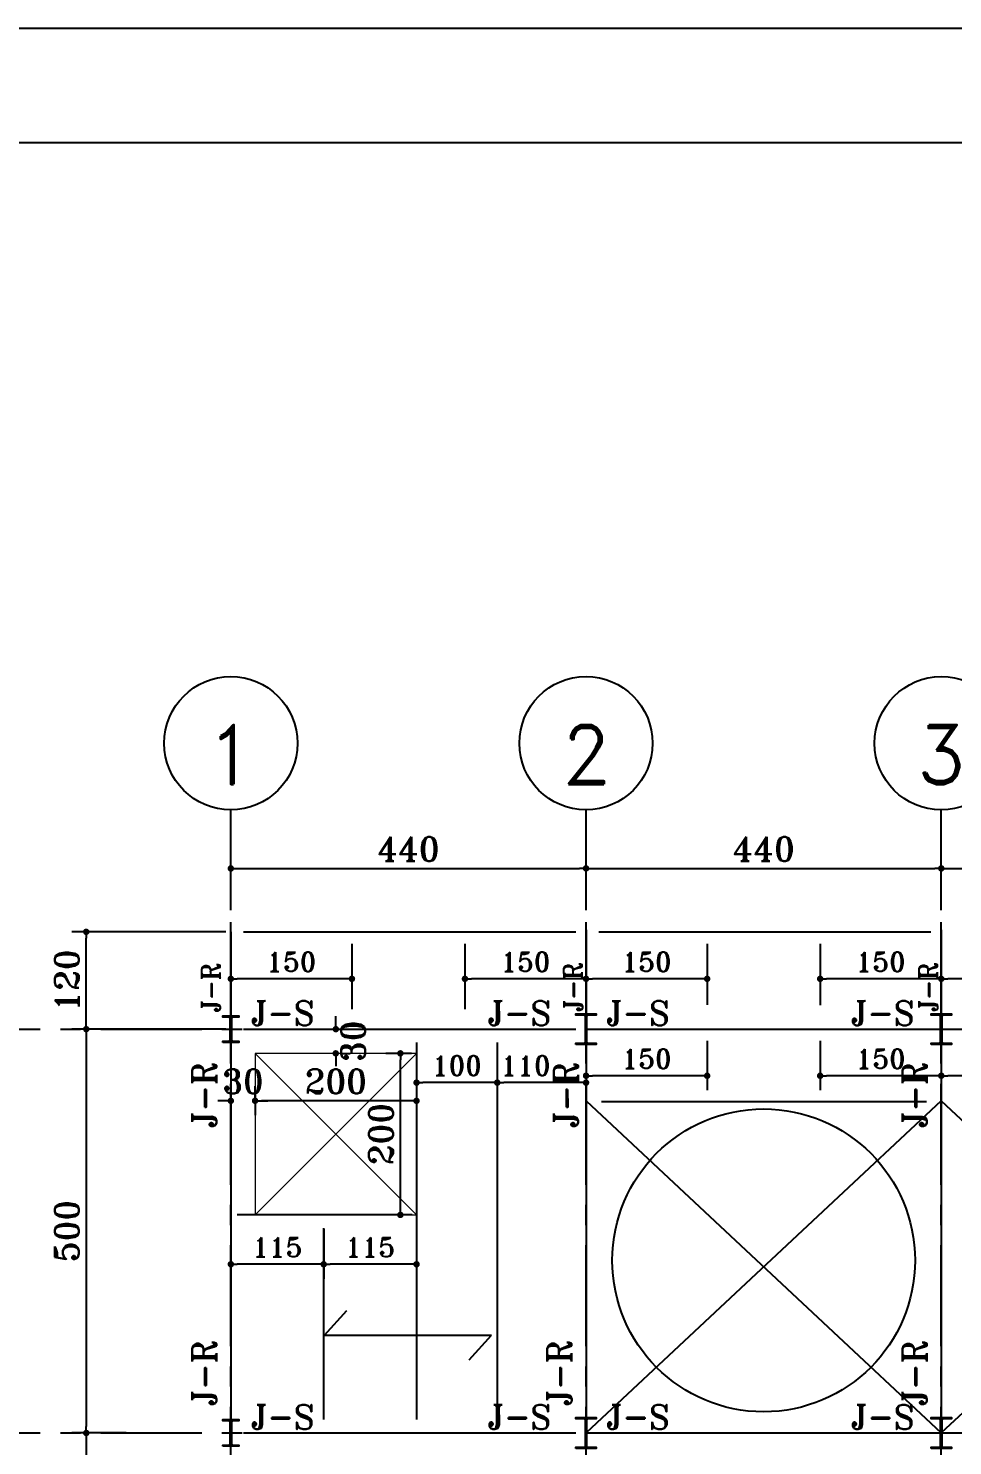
# Model space of a CAD drawing. Header units: inches. Extents: x 460503 to 460688, y 47570 to 48852.
# Drawn here: x 460552.17 to 460563.62, y 48406.09 to 48423.64 of the extents above; entities that cross this region are included whole.
import ezdxf
from ezdxf.enums import TextEntityAlignment as Align

# ---------------------------------------------------------------- set-up
doc = ezdxf.new("R2010")
doc.units = ezdxf.units.IN
doc.header["$MEASUREMENT"] = 0
for name, pattern in [('CENTER', [2, 1.25, -0.25, 0.25, -0.25]), ('DASHDOTX2', [2, 1, -0.5, 0, -0.5]), ('HIDDEN', [0.375, 0.25, -0.125])]:
    doc.linetypes.add(name, pattern=pattern)
for name, color, linetype in [('1', 1, 'Continuous'), ('3', 3, 'HIDDEN'), ('3G', 3, 'Continuous'), ('AA_CUT OUT', 74, 'Continuous'), ('Ax', 1, 'DASHDOTX2'), ('AXE', 1, 'CENTER'), ('DIM', 8, 'Continuous'), ('lateral brace', 5, 'Continuous'), ('Layer4', 118, 'Continuous'), ('wall', 4, 'Continuous')]:
    doc.layers.add(name, color=color, linetype=linetype)
doc.layers.add('EQUIPMENT', color=142, linetype='Continuous', lineweight=15)
doc.layers.add('TEXT', color=250, linetype='Continuous', lineweight=30)
doc.styles.add('ROMAND', font='ROMAND.shx')
doc.styles.add('ROMANT', font='romant')
doc.dimstyles.new('1-100', dxfattribs={"dimtxt": 0.3, "dimasz": 0.08, "dimexe": 0.18, "dimexo": 0.0625, "dimgap": 0.09, "dimtad": 1, "dimdec": 0, "dimlfac": 100, "dimdsep": 46, "dimtxsty": 'ROMANT', "dimblk": 'DOT', "dimcen": 0.09, "dimclrd": 1, "dimclre": 1, "dimclrt": 3, "dimadec": 0, "dimazin": 0, "dimtfac": 1, "dimtdec": 0, "dimtix": 1, "dimtofl": 0, "dimtmove": 2, "dimatfit": 3, "dimldrblk": 'DOT', "dimfxl": 1, "dimtolj": 1, "dimarcsym": 0})
doc.dimstyles.new('Copy of 1-100', dxfattribs={"dimtxt": 0.24, "dimasz": 0.08, "dimexe": 0.18, "dimexo": 0.0625, "dimgap": 0.09, "dimtad": 1, "dimdec": 0, "dimlfac": 100, "dimdsep": 46, "dimtxsty": 'ROMANT', "dimblk": 'DOT', "dimcen": 0.09, "dimclrd": 1, "dimclre": 1, "dimclrt": 3, "dimadec": 0, "dimazin": 0, "dimtfac": 1, "dimtdec": 0, "dimtix": 1, "dimtofl": 0, "dimtmove": 2, "dimatfit": 3, "dimldrblk": 'DOT', "dimfxl": 1, "dimtolj": 1, "dimarcsym": 0})

# ---------------------------------------------------------------- blocks, each defined once
blk = doc.blocks.new('DOT')
at = {"layer": 'DIM', "color": 0, "linetype": 'ByBlock'}
blk.add_line((-0.5, 0), (-1, 0), dxfattribs=at)
at = {"layer": 'DIM', "color": 0, "linetype": 'ByBlock', "const_width": 0.5}
blk.add_lwpolyline([(-0.25, 0, 1), (0.25, 0, 1)], format="xyb", close=True, dxfattribs=at)
blk = doc.blocks.new('*D207')
at = {"layer": 'Defpoints', "color": 0, "transparency": 16777216}
for p in [(460553.44, 48411.248), (460552.883, 48406.248), (460553.44, 48406.248)]:
    blk.add_point(p, dxfattribs=at)
at = {"layer": 'wall', "color": 1, "lineweight": -2, "transparency": 16777216}
for p, q in [((460553.378, 48411.248), (460552.703, 48411.248)), ((460552.883, 48411.168), (460552.883, 48406.328)), ((460553.378, 48406.248), (460552.703, 48406.248))]:
    blk.add_line(p, q, dxfattribs=at)
at = {"layer": 'wall', "color": 1, "lineweight": -2, "transparency": 16777216, "xscale": 0.08, "yscale": 0.08, "zscale": 0.08}
for p, rotation in [((460552.883, 48411.248), 90), ((460552.883, 48406.248), 270)]:
    blk.add_blockref('DOT', p, dxfattribs=dict(at, rotation=rotation))
at = {"layer": 'wall', "color": 3, "transparency": 16777216, "insert": (460552.643, 48408.748), "char_height": 0.3, "attachment_point": 5, "rotation": 90, "style": 'ROMANT'}
blk.add_mtext('\\A1;500', dxfattribs=at)
blk = doc.blocks.new('_Dot')
at = {"layer": 'DIM', "color": 0, "lineweight": -2}
blk.add_line((-0.5, 0), (-1, 0), dxfattribs=at)
at = {"layer": 'DIM', "color": 0, "const_width": 0.5}
blk.add_lwpolyline([(-0.25, 0, 1), (0.25, 0, 1)], format="xyb", close=True, dxfattribs=at)
blk = doc.blocks.new('*D208')
at = {"layer": 'Defpoints', "color": 0, "transparency": 16777216}
for p in [(460553.44, 48406.248), (460552.883, 48401.248), (460553.44, 48401.248)]:
    blk.add_point(p, dxfattribs=at)
at = {"layer": 'wall', "color": 1, "lineweight": -2, "transparency": 16777216}
for p, q in [((460553.378, 48406.248), (460552.703, 48406.248)), ((460552.883, 48406.168), (460552.883, 48401.328)), ((460553.378, 48401.248), (460552.703, 48401.248))]:
    blk.add_line(p, q, dxfattribs=at)
at = {"layer": 'wall', "color": 1, "lineweight": -2, "transparency": 16777216, "xscale": 0.08, "yscale": 0.08, "zscale": 0.08}
for p, rotation in [((460552.883, 48406.248), 90), ((460552.883, 48401.248), 270)]:
    blk.add_blockref('DOT', p, dxfattribs=dict(at, rotation=rotation))
at = {"layer": 'wall', "color": 3, "transparency": 16777216, "insert": (460552.643, 48403.748), "char_height": 0.3, "attachment_point": 5, "rotation": 90, "style": 'ROMANT'}
blk.add_mtext('\\A1;500', dxfattribs=at)
blk = doc.blocks.new('*D211')
at = {"layer": 'Defpoints', "color": 0, "transparency": 16777216}
for p in [(460559.074, 48413.238), (460554.674, 48412.661), (460559.074, 48412.661)]:
    blk.add_point(p, dxfattribs=at)
at = {"layer": 'wall', "color": 1, "lineweight": -2, "transparency": 16777216}
for p, q in [((460554.674, 48412.723), (460554.674, 48413.418)), ((460559.074, 48412.723), (460559.074, 48413.418)), ((460554.754, 48413.238), (460558.994, 48413.238))]:
    blk.add_line(p, q, dxfattribs=at)
at = {"layer": 'wall', "color": 1, "lineweight": -2, "transparency": 16777216, "xscale": 0.08, "yscale": 0.08, "zscale": 0.08, "rotation": 180}
blk.add_blockref('DOT', (460554.674, 48413.238), dxfattribs=at)
at = {"layer": 'wall', "color": 1, "lineweight": -2, "transparency": 16777216, "xscale": 0.08, "yscale": 0.08, "zscale": 0.08}
blk.add_blockref('DOT', (460559.074, 48413.238), dxfattribs=at)
at = {"layer": 'wall', "color": 3, "transparency": 16777216, "insert": (460556.874, 48413.478), "char_height": 0.3, "attachment_point": 5, "style": 'ROMANT'}
blk.add_mtext('\\A1;440', dxfattribs=at)
blk = doc.blocks.new('*D212')
at = {"layer": 'Defpoints', "color": 0, "transparency": 16777216}
for p in [(460563.474, 48413.238), (460559.074, 48412.661), (460563.474, 48412.661)]:
    blk.add_point(p, dxfattribs=at)
at = {"layer": 'wall', "color": 1, "lineweight": -2, "transparency": 16777216}
for p, q in [((460559.074, 48412.723), (460559.074, 48413.418)), ((460563.474, 48412.723), (460563.474, 48413.418)), ((460559.154, 48413.238), (460563.394, 48413.238))]:
    blk.add_line(p, q, dxfattribs=at)
at = {"layer": 'wall', "color": 1, "lineweight": -2, "transparency": 16777216, "xscale": 0.08, "yscale": 0.08, "zscale": 0.08, "rotation": 180}
blk.add_blockref('DOT', (460559.074, 48413.238), dxfattribs=at)
at = {"layer": 'wall', "color": 1, "lineweight": -2, "transparency": 16777216, "xscale": 0.08, "yscale": 0.08, "zscale": 0.08}
blk.add_blockref('DOT', (460563.474, 48413.238), dxfattribs=at)
at = {"layer": 'wall', "color": 3, "transparency": 16777216, "insert": (460561.274, 48413.478), "char_height": 0.3, "attachment_point": 5, "style": 'ROMANT'}
blk.add_mtext('\\A1;440', dxfattribs=at)
blk = doc.blocks.new('*D213')
at = {"layer": 'Defpoints', "color": 0, "transparency": 16777216}
for p in [(460567.874, 48413.238), (460563.474, 48412.661), (460567.874, 48412.661)]:
    blk.add_point(p, dxfattribs=at)
at = {"layer": 'wall', "color": 1, "lineweight": -2, "transparency": 16777216}
for p, q in [((460563.474, 48412.723), (460563.474, 48413.418)), ((460567.874, 48412.723), (460567.874, 48413.418)), ((460563.554, 48413.238), (460567.794, 48413.238))]:
    blk.add_line(p, q, dxfattribs=at)
at = {"layer": 'wall', "color": 1, "lineweight": -2, "transparency": 16777216, "xscale": 0.08, "yscale": 0.08, "zscale": 0.08, "rotation": 180}
blk.add_blockref('DOT', (460563.474, 48413.238), dxfattribs=at)
at = {"layer": 'wall', "color": 1, "lineweight": -2, "transparency": 16777216, "xscale": 0.08, "yscale": 0.08, "zscale": 0.08}
blk.add_blockref('DOT', (460567.874, 48413.238), dxfattribs=at)
at = {"layer": 'wall', "color": 3, "transparency": 16777216, "insert": (460565.674, 48413.478), "char_height": 0.3, "attachment_point": 5, "style": 'ROMANT'}
blk.add_mtext('\\A1;440', dxfattribs=at)
blk = doc.blocks.new('*D331')
at = {"color": 1, "lineweight": -2, "transparency": 16777216}
for p, q in [((460554.674, 48408.772), (460554.674, 48408.157)), ((460555.824, 48408.772), (460555.824, 48408.157)), ((460555.744, 48408.337), (460554.754, 48408.337))]:
    blk.add_line(p, q, dxfattribs=at)
at = {"layer": 'Defpoints', "color": 0, "transparency": 16777216}
for p in [(460554.674, 48408.834), (460555.824, 48408.834), (460554.674, 48408.337)]:
    blk.add_point(p, dxfattribs=at)
at = {"color": 1, "lineweight": -2, "transparency": 16777216, "xscale": 0.08, "yscale": 0.08, "zscale": 0.08, "rotation": 180}
blk.add_blockref('DOT', (460554.674, 48408.337), dxfattribs=at)
at = {"color": 1, "lineweight": -2, "transparency": 16777216, "xscale": 0.08, "yscale": 0.08, "zscale": 0.08}
blk.add_blockref('DOT', (460555.824, 48408.337), dxfattribs=at)
at = {"color": 3, "transparency": 16777216, "insert": (460555.249, 48408.547), "char_height": 0.24, "attachment_point": 5, "style": 'ROMANT'}
blk.add_mtext('\\A1;115', dxfattribs=at)
blk = doc.blocks.new('*D328')
at = {"color": 1, "lineweight": -2, "transparency": 16777216}
for p, q in [((460555.824, 48408.772), (460555.824, 48408.157)), ((460556.974, 48408.772), (460556.974, 48408.157)), ((460556.894, 48408.337), (460555.904, 48408.337))]:
    blk.add_line(p, q, dxfattribs=at)
at = {"layer": 'Defpoints', "color": 0, "transparency": 16777216}
for p in [(460555.824, 48408.834), (460556.974, 48408.834), (460555.824, 48408.337)]:
    blk.add_point(p, dxfattribs=at)
at = {"color": 1, "lineweight": -2, "transparency": 16777216, "xscale": 0.08, "yscale": 0.08, "zscale": 0.08, "rotation": 180}
blk.add_blockref('DOT', (460555.824, 48408.337), dxfattribs=at)
at = {"color": 1, "lineweight": -2, "transparency": 16777216, "xscale": 0.08, "yscale": 0.08, "zscale": 0.08}
blk.add_blockref('DOT', (460556.974, 48408.337), dxfattribs=at)
at = {"color": 3, "transparency": 16777216, "insert": (460556.399, 48408.547), "char_height": 0.24, "attachment_point": 5, "style": 'ROMANT'}
blk.add_mtext('\\A1;115', dxfattribs=at)
blk = doc.blocks.new('*D329')
at = {"color": 1, "lineweight": -2, "transparency": 16777216}
for p, q in [((460556.974, 48411.02), (460556.974, 48410.406)), ((460557.974, 48411.02), (460557.974, 48410.406)), ((460557.894, 48410.586), (460557.054, 48410.586))]:
    blk.add_line(p, q, dxfattribs=at)
at = {"layer": 'Defpoints', "color": 0, "transparency": 16777216}
for p in [(460556.974, 48411.083), (460557.974, 48411.083), (460556.974, 48410.586)]:
    blk.add_point(p, dxfattribs=at)
at = {"color": 1, "lineweight": -2, "transparency": 16777216, "xscale": 0.08, "yscale": 0.08, "zscale": 0.08, "rotation": 180}
blk.add_blockref('DOT', (460556.974, 48410.586), dxfattribs=at)
at = {"color": 1, "lineweight": -2, "transparency": 16777216, "xscale": 0.08, "yscale": 0.08, "zscale": 0.08}
blk.add_blockref('DOT', (460557.974, 48410.586), dxfattribs=at)
at = {"color": 3, "transparency": 16777216, "insert": (460557.474, 48410.796), "char_height": 0.24, "attachment_point": 5, "style": 'ROMANT'}
blk.add_mtext('\\A1;100', dxfattribs=at)
blk = doc.blocks.new('*D330')
at = {"color": 1, "lineweight": -2, "transparency": 16777216}
for p, q in [((460557.974, 48411.02), (460557.974, 48410.406)), ((460559.074, 48411.02), (460559.074, 48410.406)), ((460558.994, 48410.586), (460558.054, 48410.586))]:
    blk.add_line(p, q, dxfattribs=at)
at = {"layer": 'Defpoints', "color": 0, "transparency": 16777216}
for p in [(460557.974, 48411.083), (460559.074, 48411.083), (460557.974, 48410.586)]:
    blk.add_point(p, dxfattribs=at)
at = {"color": 1, "lineweight": -2, "transparency": 16777216, "xscale": 0.08, "yscale": 0.08, "zscale": 0.08, "rotation": 180}
blk.add_blockref('DOT', (460557.974, 48410.586), dxfattribs=at)
at = {"color": 1, "lineweight": -2, "transparency": 16777216, "xscale": 0.08, "yscale": 0.08, "zscale": 0.08}
blk.add_blockref('DOT', (460559.074, 48410.586), dxfattribs=at)
at = {"color": 3, "transparency": 16777216, "insert": (460558.326, 48410.796), "char_height": 0.24, "attachment_point": 5, "style": 'ROMANT'}
blk.add_mtext('\\A1;110', dxfattribs=at)
blk = doc.blocks.new('*D345')
at = {"color": 1, "lineweight": -2, "transparency": 16777216}
for p, q in [((460563.474, 48411.105), (460563.474, 48410.491)), ((460564.974, 48411.105), (460564.974, 48410.491)), ((460564.894, 48410.671), (460563.554, 48410.671))]:
    blk.add_line(p, q, dxfattribs=at)
at = {"layer": 'Defpoints', "color": 0, "transparency": 16777216}
for p in [(460563.474, 48411.167), (460564.974, 48411.168), (460563.474, 48410.671)]:
    blk.add_point(p, dxfattribs=at)
at = {"color": 1, "lineweight": -2, "transparency": 16777216, "xscale": 0.08, "yscale": 0.08, "zscale": 0.08, "rotation": 180}
blk.add_blockref('DOT', (460563.474, 48410.671), dxfattribs=at)
at = {"color": 1, "lineweight": -2, "transparency": 16777216, "xscale": 0.08, "yscale": 0.08, "zscale": 0.08}
blk.add_blockref('DOT', (460564.974, 48410.671), dxfattribs=at)
at = {"color": 3, "transparency": 16777216, "insert": (460564.224, 48410.881), "char_height": 0.24, "attachment_point": 5, "style": 'ROMANT'}
blk.add_mtext('\\A1;150', dxfattribs=at)
blk = doc.blocks.new('*D346')
at = {"color": 1, "lineweight": -2, "transparency": 16777216}
for p, q in [((460561.974, 48411.105), (460561.974, 48410.491)), ((460563.474, 48411.105), (460563.474, 48410.491)), ((460563.394, 48410.671), (460562.054, 48410.671))]:
    blk.add_line(p, q, dxfattribs=at)
at = {"layer": 'Defpoints', "color": 0, "transparency": 16777216}
for p in [(460561.974, 48411.167), (460563.474, 48411.168), (460561.974, 48410.671)]:
    blk.add_point(p, dxfattribs=at)
at = {"color": 1, "lineweight": -2, "transparency": 16777216, "xscale": 0.08, "yscale": 0.08, "zscale": 0.08, "rotation": 180}
blk.add_blockref('DOT', (460561.974, 48410.671), dxfattribs=at)
at = {"color": 1, "lineweight": -2, "transparency": 16777216, "xscale": 0.08, "yscale": 0.08, "zscale": 0.08}
blk.add_blockref('DOT', (460563.474, 48410.671), dxfattribs=at)
at = {"color": 3, "transparency": 16777216, "insert": (460562.724, 48410.881), "char_height": 0.24, "attachment_point": 5, "style": 'ROMANT'}
blk.add_mtext('\\A1;150', dxfattribs=at)
blk = doc.blocks.new('*D347')
at = {"color": 1, "lineweight": -2, "transparency": 16777216}
for p, q in [((460559.074, 48411.105), (460559.074, 48410.491)), ((460560.574, 48411.105), (460560.574, 48410.491)), ((460560.494, 48410.671), (460559.154, 48410.671))]:
    blk.add_line(p, q, dxfattribs=at)
at = {"layer": 'Defpoints', "color": 0, "transparency": 16777216}
for p in [(460559.074, 48411.167), (460560.574, 48411.168), (460559.074, 48410.671)]:
    blk.add_point(p, dxfattribs=at)
at = {"color": 1, "lineweight": -2, "transparency": 16777216, "xscale": 0.08, "yscale": 0.08, "zscale": 0.08, "rotation": 180}
blk.add_blockref('DOT', (460559.074, 48410.671), dxfattribs=at)
at = {"color": 1, "lineweight": -2, "transparency": 16777216, "xscale": 0.08, "yscale": 0.08, "zscale": 0.08}
blk.add_blockref('DOT', (460560.574, 48410.671), dxfattribs=at)
at = {"color": 3, "transparency": 16777216, "insert": (460559.824, 48410.881), "char_height": 0.24, "attachment_point": 5, "style": 'ROMANT'}
blk.add_mtext('\\A1;150', dxfattribs=at)
blk = doc.blocks.new('*D788')
at = {"color": 1, "lineweight": -2, "transparency": 16777216}
for p, q in [((460563.474, 48412.305), (460563.474, 48411.691)), ((460564.974, 48412.305), (460564.974, 48411.691)), ((460564.894, 48411.871), (460563.554, 48411.871))]:
    blk.add_line(p, q, dxfattribs=at)
at = {"layer": 'Defpoints', "color": 0, "transparency": 16777216}
for p in [(460563.474, 48412.367), (460564.974, 48412.368), (460563.474, 48411.871)]:
    blk.add_point(p, dxfattribs=at)
at = {"color": 1, "lineweight": -2, "transparency": 16777216, "xscale": 0.08, "yscale": 0.08, "zscale": 0.08, "rotation": 180}
blk.add_blockref('DOT', (460563.474, 48411.871), dxfattribs=at)
at = {"color": 1, "lineweight": -2, "transparency": 16777216, "xscale": 0.08, "yscale": 0.08, "zscale": 0.08}
blk.add_blockref('DOT', (460564.974, 48411.871), dxfattribs=at)
at = {"color": 3, "transparency": 16777216, "insert": (460564.224, 48412.081), "char_height": 0.24, "attachment_point": 5, "style": 'ROMANT'}
blk.add_mtext('\\A1;150', dxfattribs=at)
blk = doc.blocks.new('*D789')
at = {"color": 1, "lineweight": -2, "transparency": 16777216}
for p, q in [((460561.974, 48412.305), (460561.974, 48411.691)), ((460563.474, 48412.305), (460563.474, 48411.691)), ((460563.394, 48411.871), (460562.054, 48411.871))]:
    blk.add_line(p, q, dxfattribs=at)
at = {"layer": 'Defpoints', "color": 0, "transparency": 16777216}
for p in [(460561.974, 48412.367), (460563.474, 48412.368), (460561.974, 48411.871)]:
    blk.add_point(p, dxfattribs=at)
at = {"color": 1, "lineweight": -2, "transparency": 16777216, "xscale": 0.08, "yscale": 0.08, "zscale": 0.08, "rotation": 180}
blk.add_blockref('DOT', (460561.974, 48411.871), dxfattribs=at)
at = {"color": 1, "lineweight": -2, "transparency": 16777216, "xscale": 0.08, "yscale": 0.08, "zscale": 0.08}
blk.add_blockref('DOT', (460563.474, 48411.871), dxfattribs=at)
at = {"color": 3, "transparency": 16777216, "insert": (460562.724, 48412.081), "char_height": 0.24, "attachment_point": 5, "style": 'ROMANT'}
blk.add_mtext('\\A1;150', dxfattribs=at)
blk = doc.blocks.new('*D790')
at = {"color": 1, "lineweight": -2, "transparency": 16777216}
for p, q in [((460559.074, 48412.305), (460559.074, 48411.691)), ((460560.574, 48412.305), (460560.574, 48411.691)), ((460560.494, 48411.871), (460559.154, 48411.871))]:
    blk.add_line(p, q, dxfattribs=at)
at = {"layer": 'Defpoints', "color": 0, "transparency": 16777216}
for p in [(460559.074, 48412.367), (460560.574, 48412.368), (460559.074, 48411.871)]:
    blk.add_point(p, dxfattribs=at)
at = {"color": 1, "lineweight": -2, "transparency": 16777216, "xscale": 0.08, "yscale": 0.08, "zscale": 0.08, "rotation": 180}
blk.add_blockref('DOT', (460559.074, 48411.871), dxfattribs=at)
at = {"color": 1, "lineweight": -2, "transparency": 16777216, "xscale": 0.08, "yscale": 0.08, "zscale": 0.08}
blk.add_blockref('DOT', (460560.574, 48411.871), dxfattribs=at)
at = {"color": 3, "transparency": 16777216, "insert": (460559.824, 48412.081), "char_height": 0.24, "attachment_point": 5, "style": 'ROMANT'}
blk.add_mtext('\\A1;150', dxfattribs=at)
blk = doc.blocks.new('*D794')
at = {"color": 1, "lineweight": -2, "transparency": 16777216}
for p, q in [((460557.574, 48412.305), (460557.574, 48411.691)), ((460559.074, 48412.306), (460559.074, 48411.691)), ((460558.994, 48411.871), (460557.654, 48411.871))]:
    blk.add_line(p, q, dxfattribs=at)
at = {"layer": 'Defpoints', "color": 0, "transparency": 16777216}
for p in [(460557.574, 48412.368), (460559.074, 48412.368), (460557.574, 48411.871)]:
    blk.add_point(p, dxfattribs=at)
at = {"color": 1, "lineweight": -2, "transparency": 16777216, "xscale": 0.08, "yscale": 0.08, "zscale": 0.08, "rotation": 180}
blk.add_blockref('DOT', (460557.574, 48411.871), dxfattribs=at)
at = {"color": 1, "lineweight": -2, "transparency": 16777216, "xscale": 0.08, "yscale": 0.08, "zscale": 0.08}
blk.add_blockref('DOT', (460559.074, 48411.871), dxfattribs=at)
at = {"color": 3, "transparency": 16777216, "insert": (460558.324, 48412.081), "char_height": 0.24, "attachment_point": 5, "style": 'ROMANT'}
blk.add_mtext('\\A1;150', dxfattribs=at)
blk = doc.blocks.new('*D795')
at = {"color": 1, "lineweight": -2, "transparency": 16777216}
for p, q in [((460554.674, 48412.305), (460554.674, 48411.691)), ((460556.174, 48412.306), (460556.174, 48411.691)), ((460556.094, 48411.871), (460554.754, 48411.871))]:
    blk.add_line(p, q, dxfattribs=at)
at = {"layer": 'Defpoints', "color": 0, "transparency": 16777216}
for p in [(460554.674, 48412.368), (460556.174, 48412.368), (460554.674, 48411.871)]:
    blk.add_point(p, dxfattribs=at)
at = {"color": 1, "lineweight": -2, "transparency": 16777216, "xscale": 0.08, "yscale": 0.08, "zscale": 0.08, "rotation": 180}
blk.add_blockref('DOT', (460554.674, 48411.871), dxfattribs=at)
at = {"color": 1, "lineweight": -2, "transparency": 16777216, "xscale": 0.08, "yscale": 0.08, "zscale": 0.08}
blk.add_blockref('DOT', (460556.174, 48411.871), dxfattribs=at)
at = {"color": 3, "transparency": 16777216, "insert": (460555.424, 48412.081), "char_height": 0.24, "attachment_point": 5, "style": 'ROMANT'}
blk.add_mtext('\\A1;150', dxfattribs=at)
blk = doc.blocks.new('*D796')
at = {"layer": 'Defpoints', "color": 0, "transparency": 16777216}
for p in [(460552.883, 48412.453), (460554.674, 48412.453), (460554.674, 48411.248)]:
    blk.add_point(p, dxfattribs=at)
at = {"layer": 'wall', "color": 1, "lineweight": -2, "transparency": 16777216}
for p, q in [((460554.611, 48412.453), (460552.703, 48412.453)), ((460552.883, 48411.328), (460552.883, 48412.373)), ((460554.611, 48411.248), (460552.703, 48411.248))]:
    blk.add_line(p, q, dxfattribs=at)
at = {"layer": 'wall', "color": 1, "lineweight": -2, "transparency": 16777216, "xscale": 0.08, "yscale": 0.08, "zscale": 0.08}
for p, rotation in [((460552.883, 48412.453), 90), ((460552.883, 48411.248), 270)]:
    blk.add_blockref('DOT', p, dxfattribs=dict(at, rotation=rotation))
at = {"layer": 'wall', "color": 3, "transparency": 16777216, "insert": (460552.643, 48411.85), "char_height": 0.3, "width": 0.01245, "attachment_point": 5, "rotation": 90, "style": 'ROMANT'}
blk.add_mtext('\\A1;120', dxfattribs=at)
blk = doc.blocks.new('*D872')
at = {"layer": 'Defpoints', "color": 0, "transparency": 16777216}
for p in [(460554.974, 48410.517), (460556.974, 48410.517), (460554.974, 48410.361)]:
    blk.add_point(p, dxfattribs=at)
at = {"layer": 'wall', "color": 1, "lineweight": -2, "transparency": 16777216}
for p, q in [((460554.974, 48410.454), (460554.974, 48410.181)), ((460556.974, 48410.454), (460556.974, 48410.181)), ((460556.894, 48410.361), (460555.054, 48410.361))]:
    blk.add_line(p, q, dxfattribs=at)
at = {"layer": 'wall', "color": 1, "lineweight": -2, "transparency": 16777216, "xscale": 0.08, "yscale": 0.08, "zscale": 0.08, "rotation": 180}
blk.add_blockref('DOT', (460554.974, 48410.361), dxfattribs=at)
at = {"layer": 'wall', "color": 1, "lineweight": -2, "transparency": 16777216, "xscale": 0.08, "yscale": 0.08, "zscale": 0.08}
blk.add_blockref('DOT', (460556.974, 48410.361), dxfattribs=at)
at = {"layer": 'wall', "color": 3, "transparency": 16777216, "insert": (460555.974, 48410.601), "char_height": 0.3, "attachment_point": 5, "style": 'ROMANT'}
blk.add_mtext('\\A1;200', dxfattribs=at)
blk = doc.blocks.new('*D873')
at = {"layer": 'Defpoints', "color": 0, "transparency": 16777216}
for p in [(460556.774, 48410.948), (460556.974, 48410.948), (460556.974, 48408.948)]:
    blk.add_point(p, dxfattribs=at)
at = {"layer": 'wall', "color": 1, "lineweight": -2, "transparency": 16777216}
for p, q in [((460556.911, 48410.948), (460556.594, 48410.948)), ((460556.774, 48409.028), (460556.774, 48410.868)), ((460556.911, 48408.948), (460556.594, 48408.948))]:
    blk.add_line(p, q, dxfattribs=at)
at = {"layer": 'wall', "color": 1, "lineweight": -2, "transparency": 16777216, "xscale": 0.08, "yscale": 0.08, "zscale": 0.08}
for p, rotation in [((460556.774, 48410.948), 90), ((460556.774, 48408.948), 270)]:
    blk.add_blockref('DOT', p, dxfattribs=dict(at, rotation=rotation))
at = {"layer": 'wall', "color": 3, "transparency": 16777216, "insert": (460556.534, 48409.948), "char_height": 0.3, "attachment_point": 5, "rotation": 90, "style": 'ROMANT'}
blk.add_mtext('\\A1;200', dxfattribs=at)
blk = doc.blocks.new('*D871')
at = {"layer": 'Defpoints', "color": 0, "transparency": 16777216}
for p in [(460554.674, 48410.361), (460554.674, 48410.308), (460554.974, 48410.308)]:
    blk.add_point(p, dxfattribs=at)
at = {"layer": 'wall', "color": 1, "lineweight": -2, "transparency": 16777216}
for p, q in [((460554.674, 48410.37), (460554.674, 48410.541)), ((460554.974, 48410.37), (460554.974, 48410.541)), ((460554.594, 48410.361), (460554.514, 48410.361)), ((460555.054, 48410.361), (460555.134, 48410.361))]:
    blk.add_line(p, q, dxfattribs=at)
at = {"layer": 'wall', "color": 1, "lineweight": -2, "transparency": 16777216, "xscale": 0.08, "yscale": 0.08, "zscale": 0.08}
blk.add_blockref('DOT', (460554.674, 48410.361), dxfattribs=at)
at = {"layer": 'wall', "color": 1, "lineweight": -2, "transparency": 16777216, "xscale": 0.08, "yscale": 0.08, "zscale": 0.08, "rotation": 180}
blk.add_blockref('DOT', (460554.974, 48410.361), dxfattribs=at)
at = {"layer": 'wall', "color": 3, "transparency": 16777216, "insert": (460554.824, 48410.601), "char_height": 0.3, "attachment_point": 5, "style": 'ROMANT'}
blk.add_mtext('\\A1;30', dxfattribs=at)
blk = doc.blocks.new('*D874')
at = {"layer": 'Defpoints', "color": 0, "transparency": 16777216}
for p in [(460554.974, 48411.248), (460555.974, 48411.248), (460555.974, 48410.948)]:
    blk.add_point(p, dxfattribs=at)
at = {"layer": 'wall', "color": 1, "lineweight": -2, "transparency": 16777216}
for p, q in [((460555.974, 48411.328), (460555.974, 48411.408)), ((460555.036, 48411.248), (460556.154, 48411.248)), ((460556.036, 48410.948), (460556.154, 48410.948)), ((460555.974, 48410.868), (460555.974, 48410.788))]:
    blk.add_line(p, q, dxfattribs=at)
at = {"layer": 'wall', "color": 1, "lineweight": -2, "transparency": 16777216, "xscale": 0.08, "yscale": 0.08, "zscale": 0.08}
for p, rotation in [((460555.974, 48411.248), 270), ((460555.974, 48410.948), 90)]:
    blk.add_blockref('DOT', p, dxfattribs=dict(at, rotation=rotation))
at = {"layer": 'wall', "color": 3, "transparency": 16777216, "insert": (460556.189, 48411.098), "char_height": 0.3, "attachment_point": 5, "rotation": 90, "style": 'ROMANT'}
blk.add_mtext('\\A1;30', dxfattribs=at)

msp = doc.modelspace()

# ---------------------------------------------------------------- hatches: boundary and pattern name
for points in [[(460554.66618743, 48411.39783771), (460554.6547112, 48411.39783771, 0.4144144444), (460554.66618743, 48411.38635361)], [(460554.68118743, 48411.39783771), (460554.69266366, 48411.39783771, -0.4144144444), (460554.68118743, 48411.38635361)], [(460559.06618743, 48411.42283771), (460559.0547112, 48411.42283771, 0.4144144444), (460559.06618743, 48411.41135361)], [(460559.08118743, 48411.42283771), (460559.09266366, 48411.42283771, -0.4144144444), (460559.08118743, 48411.41135361)], [(460563.46618742, 48411.42283771), (460563.45471119, 48411.42283771, 0.4144144444), (460563.46618742, 48411.41135361)], [(460563.48118742, 48411.42283771), (460563.49266365, 48411.42283771, -0.4144144444), (460563.48118742, 48411.41135361)], [(460554.66618743, 48411.09779821), (460554.6547112, 48411.09779821, -0.4144144444), (460554.66618743, 48411.10928231)], [(460554.68118743, 48411.09779821), (460554.69266366, 48411.09779821, 0.4144144444), (460554.68118743, 48411.10928231)], [(460559.06618743, 48411.07279821), (460559.0547112, 48411.07279821, -0.4144144444), (460559.06618743, 48411.08428231)], [(460559.08118743, 48411.07279821), (460559.09266366, 48411.07279821, 0.4144144444), (460559.08118743, 48411.08428231)], [(460563.46618742, 48411.07279821), (460563.45471119, 48411.07279821, -0.4144144444), (460563.46618742, 48411.08428231)], [(460563.48118742, 48411.07279821), (460563.49266365, 48411.07279821, 0.4144144444), (460563.48118742, 48411.08428231)], [(460554.66618743, 48406.39783772), (460554.6547112, 48406.39783772, 0.4144144444), (460554.66618743, 48406.38635361)], [(460554.68118743, 48406.39783772), (460554.69266366, 48406.39783772, -0.4144144444), (460554.68118743, 48406.38635361)], [(460559.06618743, 48406.42283772), (460559.0547112, 48406.42283772, 0.4144144444), (460559.06618743, 48406.41135361)], [(460559.08118743, 48406.42283772), (460559.09266366, 48406.42283772, -0.4144144444), (460559.08118743, 48406.41135361)], [(460563.46618742, 48406.42283772), (460563.45471119, 48406.42283772, 0.4144144444), (460563.46618742, 48406.41135361)], [(460563.48118742, 48406.42283772), (460563.49266365, 48406.42283772, -0.4144144444), (460563.48118742, 48406.41135361)], [(460554.66618743, 48406.09779821), (460554.6547112, 48406.09779821, -0.4144144444), (460554.66618743, 48406.10928232)], [(460554.68118743, 48406.09779821), (460554.69266366, 48406.09779821, 0.4144144444), (460554.68118743, 48406.10928232)]]:
    msp.add_hatch(color=1).paths.add_polyline_path(points)

# ---------------------------------------------------------------- linework, layer by layer
at = {"color": 3}
for p, q in [((460554.67368743, 48412.45283771), (460554.67368743, 48411.41283771)), ((460554.83166317, 48412.45283771), (460558.94554327, 48412.45283771)), ((460559.07368743, 48412.47783771), (460559.07368743, 48411.43783771)), ((460559.23166317, 48412.45283771), (460563.34554328, 48412.45283771)), ((460563.47368742, 48412.47969552), (460563.47368742, 48411.43969552)), ((460556.17368744, 48412.23143811), (460556.17368744, 48411.49579615)), ((460557.57368743, 48412.23113606), (460557.57368743, 48411.4954941)), ((460560.57368743, 48412.28283771), (460560.57368743, 48411.54719576)), ((460561.97368742, 48412.28253566), (460561.97368742, 48411.54689371)), ((460554.83166317, 48411.24783771), (460558.94554328, 48411.24783771)), ((460556.9736867, 48411.08283771), (460556.9736867, 48406.41283772)), ((460557.97368743, 48411.08283771), (460557.97368743, 48406.41283772)), ((460559.23166317, 48411.24783771), (460563.34554328, 48411.24783771)), ((460560.57368743, 48411.08283771), (460560.57368743, 48410.51719576)), ((460560.57368743, 48411.08283771), (460560.57368743, 48410.51719576)), ((460561.97368742, 48411.08253566), (460561.97368742, 48410.51689371)), ((460561.97368742, 48411.08253566), (460561.97368742, 48410.51689371)), ((460559.26347839, 48410.35265172), (460563.29172374, 48410.35265172)), ((460556.91930946, 48408.94783771), (460554.75143566, 48408.94783771)), ((460555.82368743, 48408.78303936), (460555.82368743, 48406.41283772)), ((460554.83166317, 48406.24783772), (460558.94554328, 48406.24783772)), ((460559.23166317, 48406.24783772), (460563.34554328, 48406.24783772))]:
    msp.add_line(p, q, dxfattribs=at)
at = {"color": 6}
for p, q in [((460554.67368743, 48411.08283771), (460554.67368743, 48406.41283772)), ((460559.07368743, 48411.08283771), (460559.07368743, 48406.41283772)), ((460563.47368742, 48411.08253566), (460563.47368742, 48406.41253567))]:
    msp.add_line(p, q, dxfattribs=at)
at = {"color": 1, "linetype": 'Continuous'}
for p, q in [((460555.83583622, 48407.45948442, -0.00499999), (460556.1124974, 48407.76403444, -0.00499999)), ((460555.83583622, 48407.45948442, -0.00499999), (460557.90445439, 48407.45948442, -0.00499999)), ((460557.62779321, 48407.15493439, -0.00499999), (460557.90445439, 48407.45948442, -0.00499999))]:
    msp.add_line(p, q, dxfattribs=at)
msp.add_circle((460561.27368743, 48408.38515021), 1.87500003)
at = {"layer": '1'}
msp.add_lwpolyline([(460507.46120186, 48365.59073114), (460588.72955203, 48365.59073114), (460588.72955203, 48422.22372777), (460507.46120186, 48422.22372777)], close=True, dxfattribs=at)
at = {"layer": '3G'}
for points in [[(460558.94868743, 48411.05783771), (460558.94868743, 48411.07283771), (460559.06618743, 48411.07283771), (460559.06618743, 48411.42283771), (460558.94868743, 48411.42283771), (460558.94868743, 48411.43783771), (460559.19868743, 48411.43783771), (460559.19868743, 48411.42283771), (460559.08118743, 48411.42283771), (460559.08118743, 48411.07283771), (460559.19868743, 48411.07283771), (460559.19868743, 48411.05783771)], [(460563.34868742, 48411.05783771), (460563.34868742, 48411.07283771), (460563.46618742, 48411.07283771), (460563.46618742, 48411.42283771), (460563.34868742, 48411.42283771), (460563.34868742, 48411.43783771), (460563.59868742, 48411.43783771), (460563.59868742, 48411.42283771), (460563.48118742, 48411.42283771), (460563.48118742, 48411.07283771), (460563.59868742, 48411.07283771), (460563.59868742, 48411.05783771)], [(460554.57368743, 48411.08283771), (460554.57368743, 48411.09783771), (460554.66618743, 48411.09783771), (460554.66618743, 48411.39783771), (460554.57368743, 48411.39783771), (460554.57368743, 48411.41283771), (460554.77368743, 48411.41283771), (460554.77368743, 48411.39783771), (460554.68118743, 48411.39783771), (460554.68118743, 48411.09783771), (460554.77368743, 48411.09783771), (460554.77368743, 48411.08283771)], [(460554.57368743, 48406.08283772), (460554.57368743, 48406.09783772), (460554.66618743, 48406.09783772), (460554.66618743, 48406.39783772), (460554.57368743, 48406.39783772), (460554.57368743, 48406.41283772), (460554.77368743, 48406.41283772), (460554.77368743, 48406.39783772), (460554.68118743, 48406.39783772), (460554.68118743, 48406.09783772), (460554.77368743, 48406.09783772), (460554.77368743, 48406.08283772)], [(460558.94868743, 48406.05783772), (460558.94868743, 48406.07283772), (460559.06618743, 48406.07283772), (460559.06618743, 48406.42283772), (460558.94868743, 48406.42283772), (460558.94868743, 48406.43783772), (460559.19868743, 48406.43783772), (460559.19868743, 48406.42283772), (460559.08118743, 48406.42283772), (460559.08118743, 48406.07283772), (460559.19868743, 48406.07283772), (460559.19868743, 48406.05783772)], [(460563.34868742, 48406.05783772), (460563.34868742, 48406.07283772), (460563.46618742, 48406.07283772), (460563.46618742, 48406.42283772), (460563.34868742, 48406.42283772), (460563.34868742, 48406.43783772), (460563.59868742, 48406.43783772), (460563.59868742, 48406.42283772), (460563.48118742, 48406.42283772), (460563.48118742, 48406.07283772), (460563.59868742, 48406.07283772), (460563.59868742, 48406.05783772)]]:
    msp.add_lwpolyline(points, close=True, dxfattribs=at)
for centre, start, end in [((460554.66618743, 48411.39782984), 180.157926883, 270.157926883), ((460554.68118743, 48411.39782984), 269.842073117, 359.842073117), ((460554.68118743, 48411.39782984), 269.842073117, 359.842073117), ((460559.06618743, 48411.42282984), 180.157926883, 270.157926883), ((460559.08118743, 48411.42282984), 269.842073117, 359.842073117), ((460559.08118743, 48411.42282984), 269.842073117, 359.842073117), ((460563.46618742, 48411.42282984), 180.157926883, 270.157926883), ((460563.48118742, 48411.42282984), 269.842073117, 359.842073117), ((460563.48118742, 48411.42282984), 269.842073117, 359.842073117), ((460554.66618743, 48411.09780608), 89.842073117, 179.842073117), ((460554.66618743, 48411.09780608), 89.842073117, 179.842073117), ((460554.68118743, 48411.09780608), 0.157926883, 90.157926883), ((460554.68118743, 48411.09780608), 0.157926883, 90.157926883), ((460554.68118743, 48411.09780608), 0.157926883, 90.157926883), ((460559.06618743, 48411.07280608), 89.842073117, 179.842073117), ((460559.06618743, 48411.07280608), 89.842073117, 179.842073117), ((460559.08118743, 48411.07280608), 0.157926883, 90.157926883), ((460559.08118743, 48411.07280608), 0.157926883, 90.157926883), ((460559.08118743, 48411.07280608), 0.157926883, 90.157926883), ((460563.46618742, 48411.07280608), 89.842073117, 179.842073117), ((460563.46618742, 48411.07280608), 89.842073117, 179.842073117), ((460563.48118742, 48411.07280608), 0.157926883, 90.157926883), ((460563.48118742, 48411.07280608), 0.157926883, 90.157926883), ((460563.48118742, 48411.07280608), 0.157926883, 90.157926883), ((460554.66618743, 48406.39782984), 180.157926883, 270.157926883), ((460554.68118743, 48406.39782984), 269.842073117, 359.842073117), ((460554.68118743, 48406.39782984), 269.842073117, 359.842073117), ((460559.06618743, 48406.42282984), 180.157926883, 270.157926883), ((460559.08118743, 48406.42282984), 269.842073117, 359.842073117), ((460559.08118743, 48406.42282984), 269.842073117, 359.842073117), ((460563.46618742, 48406.42282984), 180.157926883, 270.157926883), ((460563.48118742, 48406.42282984), 269.842073117, 359.842073117), ((460563.48118742, 48406.42282984), 269.842073117, 359.842073117), ((460554.66618743, 48406.09780608), 89.842073117, 179.842073117), ((460554.66618743, 48406.09780608), 89.842073117, 179.842073117), ((460554.68118743, 48406.09780608), 0.157926883, 90.157926883), ((460554.68118743, 48406.09780608), 0.157926883, 90.157926883), ((460554.68118743, 48406.09780608), 0.157926883, 90.157926883)]:
    msp.add_arc(centre, 0.01147623, start, end, dxfattribs=at)
at = {"layer": 'AA_CUT OUT', "linetype": 'Continuous'}
for p, q in [((460559.07368743, 48410.35920377), (460563.47368761, 48406.24783771)), ((460563.47368761, 48410.35920377), (460559.07368743, 48406.24783771)), ((460567.87368743, 48410.35920377), (460563.47368725, 48406.24783771)), ((460563.47368743, 48410.3592036), (460567.87368761, 48406.24783788))]:
    msp.add_line(p, q, dxfattribs=at)
at = {"layer": 'Ax', "linetype": 'Continuous', "ltscale": 0.5}
for centre in [(460554.67362997, 48414.78803753), (460559.07362997, 48414.78803753), (460563.47362996, 48414.78773548)]:
    msp.add_circle(centre, 0.825, dxfattribs=at)
at = {"layer": 'AXE'}
for p, q in [((460554.67368743, 48389.32204906), (460554.67368743, 48413.96118973)), ((460559.07368743, 48389.32204906), (460559.07368743, 48413.96118973)), ((460563.47368742, 48389.32174701), (460563.47368742, 48413.96088768)), ((460551.06309178, 48411.24783771), (460577.507576, 48411.24783771)), ((460551.06305844, 48406.24783772), (460577.50754266, 48406.24783772))]:
    msp.add_line(p, q, dxfattribs=at)
at = {"layer": 'DIM'}
msp.add_lwpolyline([(460506.04537694, 48364.17490622), (460590.14537694, 48364.17490622), (460590.14537694, 48423.63955269), (460506.04537694, 48423.63955269)], close=True, dxfattribs=at)
at = {"layer": 'EQUIPMENT', "color": 1}
for p, q in [((460556.9736867, 48408.94783771), (460554.9736867, 48410.94783771)), ((460556.9736867, 48410.94783771), (460554.9736867, 48408.94783771))]:
    msp.add_line(p, q, dxfattribs=at)
msp.add_lwpolyline([(460556.9736867, 48408.94783771), (460556.9736867, 48410.94783771), (460554.9736867, 48410.94783771), (460554.9736867, 48408.94783771)], close=True, dxfattribs=at)
at = {"layer": 'lateral brace'}
msp.add_lwpolyline([(460506.04537694, 48364.17490622), (460590.14537694, 48364.17490622), (460590.14537694, 48423.63955269), (460506.04537694, 48423.63955269)], close=True, dxfattribs=at)
at = {"layer": 'Layer4'}
msp.add_lwpolyline([(460590.14537694, 48423.63955269), (460506.04537694, 48423.63955269), (460506.04537694, 48364.17490622), (460590.14537694, 48364.17490622)], close=True, dxfattribs=at)

# ---------------------------------------------------------------- texts
at = {"layer": '3', "color": 3, "style": 'ROMAND'}
for s, p in [('1', (460554.67600561, 48414.64763479, 0.00000001)), ('2', (460559.07600561, 48414.64763479, 0.00000001)), ('3', (460563.4760056, 48414.64733274, 0.00000001))]:
    msp.add_text(s, height=0.7299072, dxfattribs=at).set_placement(p, align=Align.MIDDLE_CENTER)
at = {"layer": 'TEXT', "color": 2, "style": 'ROMANT'}
for s, height, rotation, p in [('J-R', 0.226668279, 90.081705482, (460554.54076811, 48411.4533584, 0.00000012)), ('J-R', 0.226668279, 90.081705482, (460559.02813611, 48411.4596084, 0.00000012)), ('J-R', 0.226668279, 90.081705482, (460563.4281361, 48411.4596084, 0.00000012)), ('J-S', 0.302224371, 0.081705483, (460554.9214383, 48411.29414375, 0.00000016)), ('J-S', 0.302224371, 0.081705483, (460557.85334584, 48411.29414375, 0.00000016)), ('J-S', 0.302224371, 0.081705483, (460559.32143829, 48411.29414375, 0.00000016)), ('J-S', 0.302224371, 0.081705483, (460562.35334583, 48411.29414375, 0.00000016)), ('J-R', 0.302224371, 90.081705482, (460554.49646167, 48410.02232899, 0.00000016)), ('J-R', 0.302224371, 90.081705482, (460558.97609202, 48410.02232899, 0.00000016)), ('J-R', 0.302224371, 90.081705482, (460563.29646166, 48410.02202694, 0.00000016)), ('J-R', 0.302224371, 90.081705482, (460554.49646167, 48406.57721983, 0.00000016)), ('J-R', 0.302224371, 90.081705482, (460558.89646167, 48406.57721983, 0.00000016)), ('J-R', 0.302224371, 90.081705482, (460563.29646166, 48406.57691778, 0.00000016)), ('J-S', 0.302224371, 0.081705483, (460554.9214383, 48406.29414375, 0.00000016)), ('J-S', 0.302224371, 0.081705483, (460557.85334584, 48406.29414375, 0.00000016)), ('J-S', 0.302224371, 0.081705483, (460559.32143829, 48406.29414375, 0.00000016)), ('J-S', 0.302224371, 0.081705483, (460562.35334583, 48406.29414375, 0.00000016))]:
    msp.add_text(s, height=height, rotation=rotation, dxfattribs=at).set_placement(p)

# ---------------------------------------------------------------- dimensions: what is measured, and where the dimension line sits
for base, p1, p2, picture, middle in [((460554.67368744, 48411.8709658), (460556.17368745, 48412.36803413), (460554.67368744, 48412.36773208), '*D795', (460555.42368745, 48412.0809658)), ((460557.57368743, 48411.8709658), (460559.07368744, 48412.36803413), (460557.57368743, 48412.36773208), '*D794', (460558.32368744, 48412.0809658)), ((460559.07368743, 48411.87066376), (460560.57368744, 48412.36773208), (460559.07368743, 48412.36743003), '*D790', (460559.82368744, 48412.08066376)), ((460561.97368742, 48411.87066376), (460563.47368743, 48412.36773208), (460561.97368742, 48412.36743003), '*D789', (460562.72368743, 48412.08066376)), ((460563.47368725, 48411.87066375), (460564.97368726, 48412.36773208), (460563.47368725, 48412.36743003), '*D788', (460564.22368726, 48412.08066375)), ((460556.9736867, 48410.58576939), (460557.97368743, 48411.08283771), (460556.9736867, 48411.08283771), '*D329', (460557.47368707, 48410.79576939)), ((460559.07368743, 48410.67066376), (460560.57368744, 48411.16773208), (460559.07368743, 48411.16743003), '*D347', (460559.82368744, 48410.88066376)), ((460561.97368742, 48410.67066376), (460563.47368743, 48411.16773208), (460561.97368742, 48411.16743003), '*D346', (460562.72368743, 48410.88066376)), ((460563.47368725, 48410.67066375), (460564.97368726, 48411.16773208), (460563.47368725, 48411.16743003), '*D345', (460564.22368726, 48410.88066375)), ((460554.67368743, 48408.33718881), (460555.82368743, 48408.83425714), (460554.67368743, 48408.83425714), '*D331', (460555.24868743, 48408.54718881)), ((460555.82368743, 48408.33718881), (460556.9736867, 48408.83425714), (460555.82368743, 48408.83425714), '*D328', (460556.39868707, 48408.54718881))]:
    dim = msp.add_linear_dim(base=base, p1=p1, p2=p2, dimstyle='Copy of 1-100')
    dim.commit()
    dim.dimension.update_dxf_attribs({"geometry": picture, "text_midpoint": middle})
dim = msp.add_linear_dim(base=(460557.97368743, 48410.58576939), p1=(460559.07368743, 48411.08283771), p2=(460557.97368743, 48411.08283771), dimstyle='Copy of 1-100')
dim.commit()
dim.dimension.update_dxf_attribs({"geometry": '*D330', "text_midpoint": (460558.3261626, 48410.79576939), "dimtype": 160})
at = {"layer": 'wall'}
for base, p1, p2, picture, middle in [((460559.07368743, 48413.23764322), (460554.67368743, 48412.66072019), (460559.07368743, 48412.66072019), '*D211', (460556.87368743, 48413.47764322)), ((460563.47368743, 48413.23766025), (460559.07368743, 48412.66072019), (460563.47368743, 48412.66072019), '*D212', (460561.27368743, 48413.47766025)), ((460567.87368743, 48413.23805039), (460563.47368743, 48412.66072019), (460567.87368743, 48412.6607202), '*D213', (460565.67368743, 48413.47805039)), ((460554.67368743, 48410.36088614), (460554.9736867, 48410.30761668), (460554.67368743, 48410.30761668), '*D871', (460554.82368707, 48410.60088614)), ((460554.9736867, 48410.36088614), (460556.9736867, 48410.51680321), (460554.9736867, 48410.51680321), '*D872', (460555.9736867, 48410.60088614))]:
    dim = msp.add_linear_dim(base=base, p1=p1, p2=p2, dimstyle='1-100', dxfattribs=at)
    dim.commit()
    dim.dimension.update_dxf_attribs({"geometry": picture, "text_midpoint": middle})
for base, p1, p2, picture, middle in [((460552.8825873471, 48412.4528377143), (460554.6736857686, 48411.2478377143), (460554.6736874319, 48412.4528377143), '*D796', (460552.642587347, 48411.8503377142)), ((460552.88258901, 48406.24783772), (460553.44045171, 48411.24783771), (460553.44045171, 48406.24783772), '*D207', (460552.64258901, 48408.74783771)), ((460556.7736867, 48410.94783771), (460556.9736867, 48408.94783771), (460556.9736867, 48410.94783771), '*D873', (460556.5336867, 48409.94783771))]:
    dim = msp.add_linear_dim(base=base, p1=p1, p2=p2, angle=90, dimstyle='1-100', dxfattribs=at)
    dim.commit()
    dim.dimension.update_dxf_attribs({"geometry": picture, "text_midpoint": middle})
dim = msp.add_linear_dim(base=(460555.9736867, 48411.24783771), p1=(460555.9736867, 48410.94783771), p2=(460554.9736867, 48411.24783771), angle=90, dimstyle='1-100', dxfattribs=at)
dim.commit()
dim.dimension.update_dxf_attribs({"geometry": '*D874', "text_midpoint": (460556.18889156, 48411.09783771), "dimtype": 160})
dim = msp.add_aligned_dim(p1=(460553.44045171, 48406.24783772), p2=(460553.44045171, 48401.24783772), distance=-0.55789604, dimstyle='1-100', dxfattribs=at)
dim.commit()
dim.dimension.update_dxf_attribs({"geometry": '*D208', "text_midpoint": (460552.64255567, 48403.74783772)})

doc.saveas('drawing.dxf')
